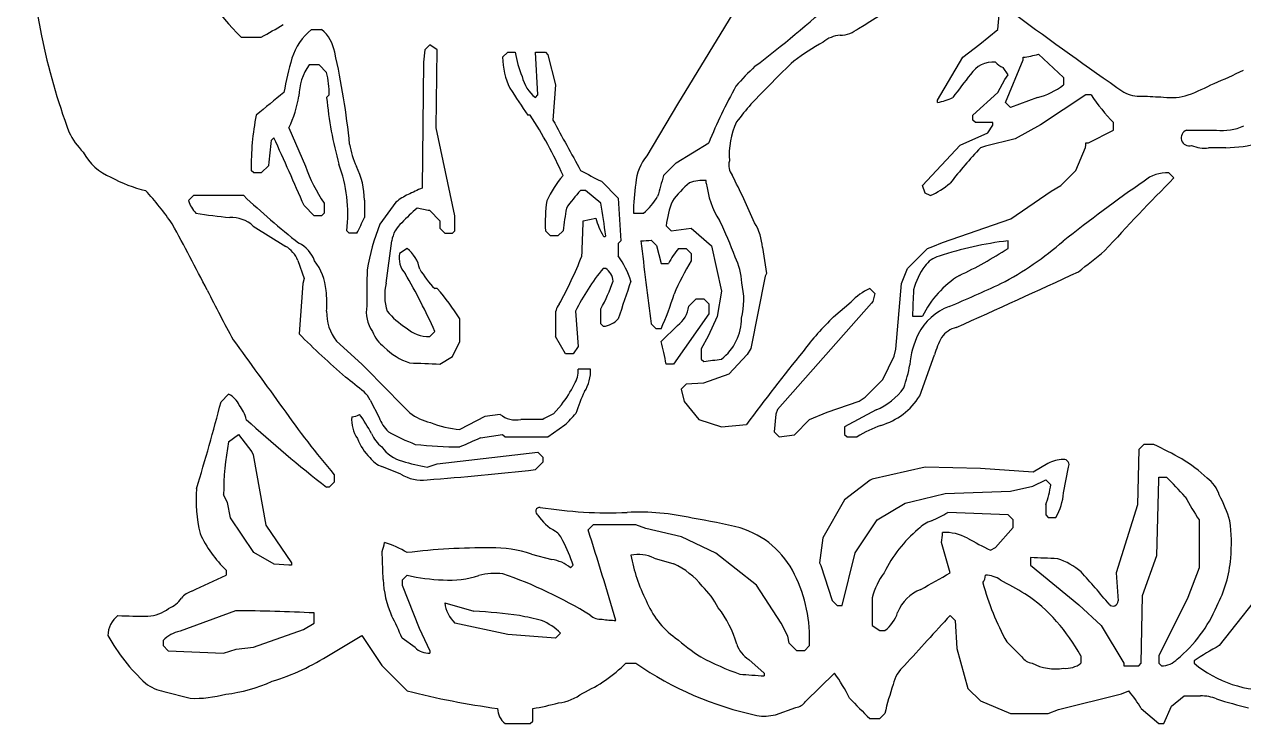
# Model space of a CAD drawing. Extents: x 0 to 12.5, y 0 to 9.1.
# Drawn here: x 0 to 7.27, y 0.06 to 4.23 of the extents above; entities that cross this region are included whole.
import ezdxf

# ---------------------------------------------------------------- set-up
doc = ezdxf.new("R2010")
doc.units = 0
doc.layers.add('WHITE', color=7, linetype='CONTINUOUS')

msp = doc.modelspace()

# ---------------------------------------------------------------- linework, layer by layer
at = {"layer": 'WHITE', "linetype": 'CONTINUOUS'}
for p, q in [((4.269527, 4.368932), (3.89645, 3.75718)), ((5.808331, 4.202036), (5.823331, 4.382036)), ((1.293331, 4.157036), (1.413331, 4.157036)), ((1.713331, 4.202036), (1.773331, 4.202036)), ((5.700631, 4.115636), (5.808331, 4.202036)), ((2.388331, 4.082036), (2.380681, 4.006892)), ((2.418331, 4.112036), (2.388331, 4.082036)), ((2.463331, 4.082036), (2.418331, 4.112036)), ((2.456869, 3.616228), (2.463331, 4.082036)), ((5.598331, 4.037036), (5.700631, 4.115636)), ((2.380681, 4.006892), (2.373331, 3.257036)), ((2.853331, 4.037036), (2.883331, 4.067036)), ((2.883331, 4.067036), (2.928331, 4.067036)), ((3.063331, 3.812036), (3.048331, 4.067036)), ((3.048331, 4.067036), (3.108331, 4.067036)), ((3.108331, 4.067036), (3.123331, 4.052036)), ((3.123331, 4.052036), (3.168331, 3.872036)), ((5.448331, 3.782036), (5.598331, 4.037036)), ((5.853331, 3.767036), (5.958331, 4.022036)), ((5.958331, 4.022036), (5.958331, 4.037036)), ((6.049831, 4.055036), (6.198331, 3.917036)), ((1.758331, 3.992036), (1.698331, 3.992036)), ((1.803331, 3.947036), (1.758331, 3.992036)), ((5.868331, 3.932036), (5.838331, 3.977036)), ((5.849869, 3.904344), (5.868331, 3.932036)), ((3.168331, 3.872036), (3.153331, 3.662036)), ((5.808331, 3.827036), (5.849869, 3.904344)), ((6.198331, 3.917036), (6.198331, 3.872036)), ((1.803331, 3.797036), (1.818331, 3.812036)), ((3.048331, 3.797036), (3.063331, 3.812036)), ((5.658331, 3.692036), (5.808331, 3.827036)), ((6.044818, 3.796531), (5.883331, 3.737036)), ((6.333331, 3.812036), (6.061831, 3.635036)), ((6.363331, 3.812036), (6.333331, 3.812036)), ((3.89645, 3.75718), (3.712746, 3.449589)), ((5.448331, 3.767036), (5.448331, 3.782036)), ((5.883331, 3.737036), (5.853331, 3.767036)), ((3.018331, 3.692036), (3.003331, 3.692036)), ((5.658331, 3.662036), (5.658331, 3.692036)), ((5.673331, 3.647036), (5.658331, 3.662036)), ((5.778331, 3.647036), (5.673331, 3.647036)), ((5.778331, 3.632036), (5.778331, 3.647036)), ((6.498331, 3.602036), (6.498331, 3.647036)), ((1.578331, 3.617036), (1.676404, 3.388443)), ((2.568331, 3.092036), (2.456869, 3.616228)), ((5.583331, 3.512036), (5.748331, 3.587036)), ((5.748331, 3.587036), (5.778331, 3.632036)), ((6.061831, 3.635036), (5.910227, 3.549794)), ((6.348331, 3.527036), (6.498331, 3.602036)), ((6.933331, 3.602036), (7.111457, 3.602036)), ((1.488331, 3.557036), (1.473331, 3.542036)), ((3.888331, 3.407036), (4.083331, 3.527036)), ((5.358331, 3.272036), (5.583331, 3.512036)), ((5.734344, 3.505955), (5.703331, 3.497036)), ((5.910227, 3.549794), (5.734344, 3.505955)), ((6.273331, 3.362036), (6.330331, 3.498536)), ((6.330331, 3.498536), (6.333331, 3.512036)), ((6.333331, 3.512036), (6.333331, 3.527036)), ((6.333331, 3.527036), (6.348331, 3.527036)), ((7.167743, 3.497036), (7.064435, 3.497036)), ((1.368331, 3.347036), (1.353331, 3.362036)), ((1.413331, 3.347036), (1.368331, 3.347036)), ((1.458331, 3.392036), (1.413331, 3.347036)), ((3.813331, 3.332036), (3.888331, 3.407036)), ((6.183331, 3.272036), (6.273331, 3.362036)), ((6.858331, 3.317036), (6.828331, 3.347036)), ((3.443316, 3.297051), (3.543331, 3.197036)), ((4.068331, 3.287036), (4.068331, 3.302036)), ((1.008331, 3.212036), (0.978331, 3.182036)), ((1.308331, 3.212036), (1.008331, 3.212036)), ((3.348331, 3.242036), (3.318331, 3.242036)), ((3.438331, 3.167036), (3.348331, 3.242036)), ((5.373331, 3.227036), (5.358331, 3.272036)), ((5.403331, 3.212036), (5.373331, 3.227036)), ((5.884831, 3.074036), (6.124831, 3.239036)), ((6.124831, 3.239036), (6.183331, 3.272036)), ((1.728331, 3.092036), (1.668331, 3.152036)), ((1.788331, 3.167036), (1.788331, 3.107036)), ((2.028331, 3.185253), (2.028331, 3.080833)), ((2.216649, 3.172849), (2.121024, 3.041365)), ((3.543331, 3.197036), (3.558331, 2.942036)), ((1.773331, 3.092036), (1.728331, 3.092036)), ((1.788331, 3.107036), (1.773331, 3.092036)), ((2.418331, 3.122036), (2.478331, 3.062036)), ((2.478331, 3.062036), (2.478331, 3.017036)), ((2.568331, 3.002036), (2.568331, 3.092036)), ((3.333331, 3.062036), (3.408331, 3.077036)), ((3.633331, 3.107036), (3.693331, 3.107036)), ((5.476831, 2.931536), (5.884831, 3.074036)), ((1.365048, 3.030486), (1.558981, 2.909143)), ((1.938331, 2.987036), (1.923331, 3.002036)), ((1.983331, 2.987036), (1.938331, 2.987036)), ((2.478331, 3.017036), (2.508331, 2.987036)), ((2.508331, 2.987036), (2.553331, 2.987036)), ((2.553331, 2.987036), (2.568331, 3.002036)), ((3.138331, 2.972036), (3.108331, 3.002036)), ((3.213331, 3.002036), (3.183331, 2.972036)), ((3.828331, 3.032036), (3.858331, 3.002036)), ((3.858331, 3.002036), (3.978331, 3.017036)), ((3.978331, 3.017036), (4.098331, 2.912036)), ((2.158704, 2.689509), (2.192426, 2.941369)), ((3.183331, 2.972036), (3.138331, 2.972036)), ((3.558331, 2.942036), (3.543331, 2.927036)), ((3.543331, 2.927036), (3.543331, 2.852036)), ((3.739831, 2.945036), (3.771331, 2.913536)), ((3.771331, 2.913536), (3.798331, 2.807036)), ((4.098331, 2.912036), (4.158331, 2.642036)), ((5.419831, 2.909036), (5.476831, 2.931536)), ((5.868331, 2.897036), (5.868331, 2.942036)), ((2.283331, 2.897036), (2.238331, 2.867036)), ((3.903331, 2.897036), (3.948331, 2.897036)), ((3.948331, 2.897036), (3.978331, 2.867036)), ((3.978331, 2.867036), (3.978331, 2.822036)), ((4.4034, 2.901804), (4.428331, 2.747036)), ((5.268331, 2.777036), (5.388331, 2.897036)), ((5.388331, 2.897036), (5.419831, 2.909036)), ((1.63216, 2.82555), (1.668331, 2.717036)), ((3.468331, 2.777036), (3.453331, 2.777036)), ((3.798331, 2.807036), (3.843331, 2.807036)), ((5.233037, 2.688359), (5.268331, 2.777036)), ((1.668331, 2.717036), (1.66026, 2.686541)), ((4.419412, 2.731022), (4.334869, 2.299344)), ((4.428331, 2.747036), (4.419412, 2.731022)), ((1.66026, 2.686541), (1.638331, 2.387036)), ((2.463331, 2.657036), (2.448331, 2.657036)), ((4.158331, 2.642036), (4.132831, 2.490536)), ((5.043331, 2.657036), (5.073331, 2.627036)), ((5.073331, 2.627036), (5.061331, 2.580536)), ((5.198625, 2.295712), (5.233037, 2.688359)), ((3.963331, 2.552036), (4.008331, 2.597036)), ((4.008331, 2.597036), (4.053331, 2.597036)), ((4.053331, 2.597036), (4.083331, 2.567036)), ((4.083331, 2.567036), (4.083331, 2.507036)), ((5.054731, 2.569736), (4.492831, 1.935536)), ((4.828032, 2.487904), (4.932094, 2.578094)), ((5.061331, 2.580536), (5.054731, 2.569736)), ((2.598331, 2.342036), (2.598331, 2.477036)), ((3.288331, 2.522036), (3.303331, 2.312036)), ((3.438331, 2.447036), (3.438331, 2.537036)), ((4.083331, 2.507036), (3.873331, 2.207036)), ((4.132831, 2.490536), (4.080331, 2.373536)), ((5.298331, 2.492036), (5.358331, 2.492036)), ((2.448331, 2.402036), (2.418331, 2.372036)), ((3.453331, 2.432036), (3.438331, 2.447036)), ((3.768331, 2.417036), (3.738331, 2.447036)), ((3.798331, 2.417036), (3.768331, 2.417036)), ((3.798331, 2.342036), (3.896642, 2.437141)), ((2.013331, 2.207036), (1.862837, 2.342935)), ((2.553331, 2.252036), (2.598331, 2.342036)), ((3.228331, 2.267036), (3.169225, 2.370471)), ((4.080331, 2.373536), (4.038331, 2.297036)), ((3.273331, 2.267036), (3.228331, 2.267036)), ((3.303331, 2.312036), (3.273331, 2.267036)), ((4.038331, 2.297036), (4.038331, 2.237036)), ((4.311792, 2.264728), (4.203331, 2.147036)), ((4.334869, 2.299344), (4.311792, 2.264728)), ((5.188037, 2.253359), (5.198625, 2.295712)), ((5.341476, 2.016733), (5.429242, 2.261836)), ((2.478331, 2.207036), (2.553331, 2.252036)), ((3.873331, 2.207036), (3.828331, 2.207036)), ((4.038331, 2.237036), (4.053331, 2.222036)), ((5.121792, 2.114728), (5.188037, 2.253359)), ((3.378331, 2.177036), (3.303331, 2.177036)), ((4.203331, 2.147036), (4.052523, 2.093497)), ((5.015638, 2.008574), (5.121792, 2.114728)), ((3.948331, 2.087036), (3.918331, 2.057036)), ((3.918331, 2.057036), (3.936792, 1.984344)), ((4.052523, 2.093497), (3.948331, 2.087036)), ((1.218331, 2.027036), (1.173331, 1.982036)), ((2.061972, 1.991124), (2.11566, 1.887697)), ((3.203982, 1.964506), (3.156348, 1.910459)), ((3.936792, 1.984344), (4.023331, 1.877036)), ((4.789831, 1.919036), (4.981023, 1.985497)), ((4.981023, 1.985497), (5.015638, 2.008574)), ((2.746831, 1.895036), (2.598331, 1.817036)), ((2.838331, 1.907036), (2.746831, 1.895036)), ((4.483831, 1.908536), (4.473331, 1.802036)), ((4.492831, 1.935536), (4.483831, 1.908536)), ((4.683331, 1.877036), (4.789831, 1.919036)), ((5.08189, 1.932955), (4.893331, 1.832036)), ((3.093331, 1.877036), (2.962217, 1.877036)), ((3.123331, 1.772036), (3.225189, 1.844791)), ((4.023331, 1.877036), (4.158331, 1.832036)), ((4.158331, 1.832036), (4.308331, 1.847036)), ((4.594831, 1.784036), (4.683331, 1.877036)), ((4.893331, 1.832036), (4.893331, 1.787036)), ((1.218331, 1.742036), (1.278331, 1.787036)), ((1.278331, 1.787036), (1.356331, 1.683536)), ((2.721084, 1.766515), (2.853331, 1.787036)), ((2.853331, 1.787036), (2.868331, 1.772036)), ((2.868331, 1.772036), (3.123331, 1.772036)), ((4.473331, 1.802036), (4.503331, 1.772036)), ((4.503331, 1.772036), (4.594831, 1.784036)), ((4.893331, 1.787036), (4.908331, 1.772036)), ((4.908331, 1.772036), (4.968331, 1.772036)), ((1.356331, 1.683536), (1.365331, 1.665536)), ((2.462007, 1.61233), (3.063331, 1.682036)), ((3.063331, 1.682036), (3.093331, 1.652036)), ((6.648331, 1.697036), (6.64117, 1.367347)), ((6.678331, 1.727036), (6.648331, 1.697036)), ((6.738331, 1.727036), (6.678331, 1.727036)), ((1.365331, 1.665536), (1.440331, 1.245536)), ((2.403331, 1.592036), (2.462007, 1.61233)), ((3.093331, 1.622036), (3.048331, 1.577036)), ((3.093331, 1.652036), (3.093331, 1.622036)), ((6.106124, 1.613012), (6.018331, 1.562036)), ((1.848331, 1.547036), (1.848331, 1.502036)), ((2.24626, 1.549864), (2.133246, 1.59507)), ((5.373331, 1.592036), (5.056831, 1.520036)), ((5.7039, 1.583863), (5.373331, 1.592036)), ((6.018331, 1.562036), (5.7039, 1.583863)), ((6.199323, 1.438839), (6.228331, 1.592036)), ((6.768331, 1.517036), (6.768331, 1.532036)), ((6.768331, 1.532036), (6.813331, 1.532036)), ((1.818331, 1.472036), (1.803331, 1.472036)), ((1.848331, 1.502036), (1.818331, 1.472036)), ((5.045638, 1.513574), (4.893331, 1.397036)), ((5.056831, 1.520036), (5.045638, 1.513574)), ((5.883064, 1.449248), (6.017177, 1.477805)), ((6.017177, 1.477805), (6.093331, 1.517036)), ((6.093331, 1.517036), (6.123331, 1.487036)), ((6.756331, 1.065536), (6.768331, 1.517036)), ((1.21225, 1.381022), (1.188331, 1.427036)), ((4.893331, 1.397036), (4.7641, 1.170882)), ((5.254654, 1.376742), (5.297007, 1.38733)), ((5.297007, 1.38733), (5.493598, 1.434824)), ((5.493598, 1.434824), (5.883064, 1.449248)), ((1.230331, 1.290536), (1.21225, 1.381022)), ((5.088331, 1.277036), (5.254654, 1.376742)), ((5.868331, 1.307036), (5.508331, 1.322036)), ((6.093331, 1.367036), (6.093331, 1.307036)), ((6.64117, 1.367347), (6.513331, 0.962036)), ((1.368331, 1.082036), (1.230331, 1.290536)), ((1.440331, 1.245536), (1.593331, 1.022036)), ((3.393331, 1.247036), (3.363331, 1.217036)), ((3.648331, 1.247036), (3.393331, 1.247036)), ((3.707007, 1.226742), (3.648331, 1.247036)), ((4.956331, 1.080536), (5.088331, 1.277036)), ((5.898331, 1.277036), (5.868331, 1.307036)), ((5.898331, 1.232036), (5.898331, 1.277036)), ((6.093331, 1.307036), (6.108331, 1.292036)), ((6.108331, 1.292036), (6.153331, 1.292036)), ((7.008331, 1.277036), (7.008331, 0.992036)), ((3.919831, 1.176536), (3.707007, 1.226742)), ((4.125631, 1.078436), (3.919831, 1.176536)), ((4.7641, 1.170882), (4.743331, 1.022036)), ((5.470831, 1.142036), (5.478331, 1.187036)), ((5.478331, 1.187036), (5.478331, 1.202036)), ((5.793331, 1.112036), (5.898331, 1.232036)), ((5.523331, 0.962036), (5.470831, 1.142036)), ((5.763331, 1.097036), (5.793331, 1.112036)), ((1.489231, 1.013336), (1.368331, 1.082036)), ((1.593331, 1.022036), (1.593331, 1.007036)), ((2.140061, 0.922292), (2.133612, 1.089729)), ((3.025945, 1.073859), (3.146134, 1.040649)), ((3.756226, 1.049635), (3.874925, 1.014454)), ((4.368331, 0.887036), (4.125631, 1.078436)), ((4.743331, 1.022036), (4.75225, 1.006022)), ((4.878331, 0.767036), (4.956331, 1.080536)), ((6.003331, 1.052036), (6.003331, 1.007036)), ((6.670554, 0.826778), (6.756331, 1.065536)), ((1.203331, 0.977036), (1.203331, 0.947036)), ((1.578331, 1.007036), (1.489231, 1.013336)), ((1.593331, 1.007036), (1.578331, 1.007036)), ((2.283331, 0.947036), (2.253331, 0.917036)), ((3.258331, 0.992036), (3.273331, 1.007036)), ((4.75225, 1.006022), (4.818331, 0.797036)), ((6.003331, 1.007036), (6.291258, 0.770694)), ((6.513331, 0.962036), (6.524485, 0.794727)), ((7.008331, 0.992036), (6.940572, 0.815139)), ((7.458331, 0.947036), (7.128331, 0.527036)), ((2.253331, 0.917036), (2.253331, 0.887036)), ((2.253331, 0.887036), (2.355331, 0.630536)), ((4.515331, 0.660536), (4.368331, 0.887036)), ((5.058331, 0.813335), (5.058331, 0.647036)), ((6.663331, 0.422036), (6.670554, 0.826778)), ((6.940572, 0.815139), (6.768331, 0.467036)), ((1.259169, 0.735494), (0.928701, 0.613099)), ((2.508331, 0.782036), (2.682094, 0.733514)), ((4.818331, 0.797036), (4.848331, 0.767036)), ((4.848331, 0.767036), (4.878331, 0.767036)), ((6.291258, 0.770694), (6.423331, 0.647036)), ((1.665331, 0.623036), (1.728331, 0.662036)), ((1.728331, 0.662036), (1.728331, 0.722036)), ((2.883769, 0.59404), (2.568331, 0.662036)), ((4.555572, 0.583932), (4.515331, 0.660536)), ((5.523331, 0.707036), (5.553331, 0.677036)), ((5.553331, 0.677036), (5.56225, 0.511022)), ((1.367523, 0.518497), (1.665331, 0.623036)), ((1.824897, 0.475042), (2.013331, 0.587036)), ((2.013331, 0.587036), (2.131643, 0.408723)), ((2.355331, 0.630536), (2.418331, 0.497036)), ((3.168331, 0.572036), (2.883769, 0.59404)), ((3.198331, 0.602036), (3.168331, 0.572036)), ((4.563331, 0.542036), (4.555572, 0.583932)), ((5.058331, 0.647036), (5.103331, 0.617036)), ((5.103331, 0.617036), (5.133331, 0.617036)), ((6.423331, 0.647036), (6.558331, 0.422036)), ((0.828331, 0.557036), (0.828331, 0.527036)), ((0.828331, 0.527036), (0.858331, 0.497036)), ((1.264138, 0.505574), (1.367523, 0.518497)), ((2.331105, 0.515532), (2.253331, 0.572036)), ((4.608331, 0.497036), (4.563331, 0.542036)), ((4.683331, 0.527036), (4.653331, 0.497036)), ((5.56225, 0.511022), (5.628331, 0.272036)), ((5.950618, 0.459749), (5.860652, 0.549714)), ((0.858331, 0.497036), (1.188331, 0.482036)), ((1.188331, 0.482036), (1.264138, 0.505574)), ((2.418331, 0.497036), (2.418331, 0.482036)), ((4.322747, 0.443562), (4.413331, 0.362036)), ((4.653331, 0.497036), (4.608331, 0.497036)), ((6.303331, 0.467036), (6.303331, 0.422036)), ((6.768331, 0.467036), (6.768331, 0.422036)), ((6.978331, 0.437036), (6.978331, 0.422036)), ((2.131643, 0.408723), (2.283331, 0.257036)), ((3.588331, 0.422036), (3.648331, 0.422036)), ((6.558331, 0.422036), (6.558331, 0.407036)), ((6.558331, 0.407036), (6.648331, 0.407036)), ((6.648331, 0.407036), (6.663331, 0.422036)), ((6.768331, 0.422036), (6.783331, 0.407036)), ((4.413331, 0.362036), (4.413331, 0.347036)), ((4.660059, 0.19383), (4.833331, 0.362036)), ((0.83205, 0.254276), (0.988603, 0.213274)), ((5.628331, 0.272036), (5.703331, 0.197036)), ((6.169344, 0.145955), (6.544831, 0.239036)), ((6.544831, 0.239036), (6.588331, 0.257036)), ((6.843331, 0.167036), (6.918331, 0.227036)), ((6.918331, 0.227036), (7.016828, 0.227036)), ((3.033331, 0.077036), (3.033331, 0.152036)), ((4.481015, 0.115138), (4.602681, 0.15859)), ((5.703331, 0.197036), (5.883331, 0.122036)), ((6.108331, 0.122036), (6.169344, 0.145955)), ((6.663331, 0.152036), (6.768331, 0.062036)), ((6.798331, 0.062036), (6.843331, 0.167036)), ((3.018331, 0.062036), (3.033331, 0.077036)), ((5.043331, 0.092036), (5.103331, 0.092036)), ((5.103331, 0.092036), (5.133331, 0.122036)), ((5.883331, 0.122036), (6.108331, 0.122036)), ((2.868331, 0.062036), (3.018331, 0.062036)), ((6.768331, 0.062036), (6.798331, 0.062036))]:
    msp.add_line(p, q, dxfattribs=at)
for centre, radius, start, end in [((4.983823, 5.170558), 4.983823, 177.905152, 191.636439), ((2.455582, 5.330718), 1.651775, -155.111138, -134.719625), ((-1.785391, 15.454825), 13.12167, -58.985922, -56.230504), ((-0.320814, 10.111844), 7.710927, -52.638251, -48.067808), ((20.380195, 23.770164), 24.262886, -126.602142, -124.72657), ((0.369249, 6.085859), 2.193277, -61.573103, -57.636839), ((3.842219, 4.920271), 3.815228, -168.587028, -159.619341), ((1.923895, 3.932639), 0.341924, 128.011641, 163.243342), ((1.625938, 4.026361), 0.229317, 10.342371, 50.00293), ((4.880223, 3.991195), 0.178122, 94.516826, 130.170348), ((4.863894, 4.343625), 0.174877, -89.245748, -50.328598), ((5.62475, 2.608598), 1.745015, 119.505268, 126.318648), ((3.126043, 3.562683), 1.599706, 162.969035, 170.488179), ((-2.661526, 3.0553), 4.625179, 5.742126, 12.641623), ((3.269673, 4.037578), 0.416342, -179.925417, -153.561096), ((3.493548, 4.15077), 0.571386, -171.573157, -156.459317), ((9.029232, -0.661911), 6.447161, 133.500972, 136.73439), ((5.77779, 3.849987), 0.157816, 84.348846, 147.347155), ((5.889227, 4.10213), 0.135051, -135.240626, -112.13951), ((5.882541, 4.663865), 0.631395, -83.105809, -74.635813), ((1.967194, 3.802156), 0.329153, 144.768992, 179.4203), ((1.194874, 3.811096), 0.623457, 0.086353, 12.59403), ((5.414542, 2.857922), 1.543072, 133.185214, 139.269668), ((12.343792, -1.345223), 8.529779, 141.753216, 142.925028), ((6.209817, 6.090787), 2.381211, -68.114389, -63.459912), ((3.183295, 3.968946), 0.21856, -167.746389, -128.135053), ((6.967242, 2.352372), 3.113965, 150.942665, 157.838123), ((5.930613, 4.222537), 0.441048, -74.992901, -52.626908), ((6.331502, 5.382225), 1.685154, -68.715564, -62.966455), ((8.344119, -4.647261), 10.862617, 128.727153, 129.85166), ((0.971843, 3.912944), 0.674826, -26.007964, -9.162686), ((4.066359, 4.006729), 2.272723, -174.706079, -164.509843), ((9.66966, 8.238235), 8.068945, -147.07305, -145.707404), ((5.367275, 4.160203), 0.401435, -78.351058, -64.779045), ((7.521007, 4.621498), 1.412602, -145.038249, -136.382937), ((6.648683, 3.984409), 0.179653, -120.101084, -84.090423), ((7.183939, 13.631753), 9.839621, -93.010457, -92.255325), ((6.844747, 4.107171), 0.311145, -98.878702, -71.551509), ((5.644131, 2.610029), 1.740778, 138.791599, 143.272273), ((2.886471, 3.389023), 1.533378, 168.602693, 181.008449), ((0.744621, 2.227631), 2.704485, 24.101895, 32.783962), ((294.385793, 163.644515), 332.281117, -151.218725, -151.159688), ((4.676403, 3.451449), 0.47178, 154.972555, 183.96126), ((0.705256, 3.80962), 0.490544, -153.611684, -136.190779), ((6.949335, 3.556926), 0.047865, 109.534174, 287.402311), ((7.146012, 3.916362), 0.31622, -96.273527, -65.973106), ((-0.722354, 3.685854), 2.20039, -7.673637, -3.74755), ((-16.654015, -4.748729), 19.953206, 23.326152, 24.598826), ((2.473417, 3.606464), 0.540256, -170.581637, -155.852557), ((8.407726, 0.99684), 3.683034, 137.246817, 141.550594), ((7.037011, 3.666975), 0.172137, -115.225148, -80.83287), ((7.14414, 4.395307), 0.898581, -88.494835, -75.369967), ((0.64972, 3.635629), 0.341324, -150.977804, -113.261249), ((3.953948, 3.257639), 0.308258, 141.486978, 174.872275), ((4.30281, 3.393914), 0.100214, 165.587188, 217.059183), ((2.608901, 3.720847), 0.989971, -160.380554, -145.9842), ((1.082991, 3.104079), 0.846512, -6.923578, 20.443079), ((1.605748, 3.189986), 0.422609, -0.641686, 27.55011), ((4.572398, 5.621286), 2.583969, -119.033833, -115.90986), ((6.815343, 3.136157), 0.211278, 86.475566, 129.926453), ((0.911421, 4.043365), 0.823107, -118.797074, -103.209517), ((3.733605, 2.889773), 0.682848, 139.633574, 154.735483), ((4.916915, 3.098696), 1.283611, 171.646044, 179.627751), ((28.603418, -3.729696), 25.776278, 164.099807, 164.391047), ((4.330706, 2.847637), 0.570825, 129.415762, 144.536236), ((4.057058, 3.005942), 0.296308, 87.819795, 107.437584), ((4.601109, 3.349325), 0.536408, -173.331617, -147.831986), ((-0.503572, 0.930294), 5.302306, 23.563873, 26.951865), ((5.236919, 3.611795), 0.433013, -67.398982, -48.590251), ((11.733486, -4.004876), 8.881157, 124.68338, 128.558202), ((15.274309, -5.093528), 11.898163, 135.018436, 137.910546), ((-0.722373, 1.921357), 1.958124, 34.950187, 42.412323), ((4.395602, 6.463237), 4.483475, -133.518511, -127.974521), ((2.451592, 2.877799), 0.377164, 115.472787, 128.529647), ((3.269744, 1.204027), 2.240179, 113.587706, 115.952584), ((3.878584, 2.702869), 0.77755, 136.098754, 146.084972), ((3.426291, 3.420479), 0.411773, -49.57038, -31.401015), ((1.170151, 3.246128), 0.202245, -161.524156, -136.548331), ((3.166542, 2.179417), 1.262818, 130.683783, 136.441307), ((1.582129, -0.863971), 4.072773, 78.152062, 79.228073), ((4.144128, 3.047032), 1.036774, 172.563908, 182.487416), ((17.762998, 0.911213), 14.699128, 171.291727, 171.822439), ((-0.442635, 2.470157), 3.943036, 7.312584, 10.179741), ((4.419745, 2.959325), 0.595867, 158.385005, 172.990975), ((1.561187, 6.546549), 3.481313, -98.887687, -95.541697), ((1.23346, 2.887009), 0.194682, 47.474945, 92.491904), ((0.574995, 3.72039), 1.587835, -27.507074, -23.752445), ((-5.133697, 3.267944), 8.469531, -2.824794, -1.393091), ((3.870884, 3.21313), 0.482159, -163.604854, -149.997965), ((2.475163, 2.228005), 1.869129, 19.246889, 26.559382), ((-14.071888, -5.083462), 17.019924, 27.016941, 28.520503), ((3.364621, 2.546722), 1.338359, 158.309742, 170.467554), ((2.358977, 2.920808), 0.167816, 129.862309, 172.962307), ((4.072692, 2.878862), 0.331503, 3.968525, 31.081749), ((1.551938, 2.758218), 0.19072, 19.951601, 63.555766), ((3.460831, 2.975142), 0.008118, -157.500878, -22.499122), ((3.661292, 3.923197), 0.981309, -89.005131, -85.409464), ((36.865626, 6.713602), 33.400918, -173.516445, -172.661101), ((6.113293, 0.88364), 2.072921, 96.78664, 108.466179), ((4.906713, 4.434673), 1.975092, -62.255071, -49.18084), ((1.467932, 2.75561), 0.1785, 23.067567, 59.330746), ((2.373978, 2.839655), 0.138383, 168.588207, 222.312654), ((2.158343, 2.736642), 0.203342, 10.416281, 52.072292), ((1.034263, 3.75697), 2.464054, -28.970858, -21.58357), ((3.073942, 2.523592), 0.572888, 18.148545, 34.981557), ((4.240384, 2.607334), 0.444445, 139.320454, 153.299411), ((3.929894, 2.682086), 0.349739, 1.533268, 27.604658), ((5.493673, 2.706714), 0.147811, 104.48329, 145.305332), ((4.570086, 4.888807), 2.377518, -64.910369, -56.903531), ((1.852226, 8.508752), 7.263232, -52.359073, -50.780758), ((1.452835, 2.612213), 0.349356, 5.51842, 37.171974), ((10.089866, 2.608478), 8.046712, 178.861487, 180.379851), ((2.889221, 3.090989), 0.618627, -149.111626, -135.454289), ((4.385944, 1.992698), 1.218587, 139.935799, 154.253715), ((3.410882, 2.691567), 0.102982, 5.834801, 56.092712), ((5.373861, 1.971949), 1.634061, 148.65232, 156.449786), ((5.705112, 2.543244), 0.414941, 143.364551, 165.010193), ((-0.755845, 0.976072), 3.507152, 23.990632, 30.318385), ((2.586451, 3.023799), 0.981141, -29.74362, -19.14429), ((17.699232, -2.116598), 14.882574, 161.108509, 162.021593), ((3.86831, 2.589549), 0.423635, -14.784737, 13.91751), ((5.88505, 2.23757), 0.584967, 121.63418, 154.214088), ((-26.402013, 73.491638), 77.922885, -65.784763, -65.195903), ((8.494713, 6.353275), 8.279452, -153.414171, -151.096947), ((1.030654, 2.56673), 0.773969, -3.310511, 5.864303), ((2.457242, 2.613957), 0.30795, 165.798139, 197.367088), ((1.253587, 1.609103), 1.600513, 32.839256, 40.90054), ((2.457969, 3.035751), 1.476272, -24.778202, -16.161321), ((5.187808, 2.335613), 0.3524, 114.20352, 136.521542), ((15.404031, 2.191503), 10.110168, 177.397524, 178.296588), ((1.194404, 12.73799), 11.067189, -67.007965, -65.259128), ((2.240739, 2.517093), 0.20104, 169.093312, 214.965444), ((3.267304, 2.500664), 0.099616, 140.914911, 186.513343), ((3.802083, 2.568828), 0.16212, -54.319315, -5.945366), ((5.633126, 2.235263), 0.335366, 110.207405, 153.513315), ((2.074509, 2.512699), 0.271339, 178.028079, 218.730068), ((2.559626, 2.864473), 0.523749, -139.169838, -122.547119), ((7.112055, 2.459582), 3.943837, 179.567314, 181.294706), ((3.44059, 2.570017), 0.138568, -84.724595, -42.145303), ((3.975963, 2.477728), 0.301978, -52.849548, 0.7048), ((5.964474, 1.292542), 1.649361, 133.552574, 143.108995), ((2.276601, 2.47894), 0.214905, -158.987389, -126.973483), ((2.41098, 2.570924), 0.199024, -131.982213, -87.88328), ((5.598357, 2.274078), 0.156001, 104.509376, 143.863921), ((74.6253, 55.21507), 90.437761, -144.230276, -143.911937), ((5.885067, 6.658888), 6.023577, -134.831073, -131.230149), ((2.534986, 1.990459), 1.311353, 9.506246, 15.551369), ((5.771534, 2.163436), 0.491288, 153.21484, 175.387586), ((5.982573, 2.093945), 0.578241, 151.925887, 163.121262), ((2.410458, 2.564946), 0.368286, -135.595639, -107.704682), ((14.353887, -5.57679), 12.491053, 141.008499, 143.535011), ((31.285379, 30.697141), 40.847753, -135.775583, -135.202376), ((4.265762, 49.99231), 47.818692, -92.357865, -92.142178), ((3.423369, 7.006771), 4.826027, -82.499531, -81.240264), ((4.602481, 2.30715), 0.687301, -20.576954, -8.720666), ((-2.287796, -3.295302), 6.861773, 51.043644, 52.229772), ((3.160327, 2.16487), 0.143521, -33.385823, 4.862822), ((3.127843, 2.172677), 0.250525, -31.265792, 0.996861), ((1.961985, 1.956729), 0.105738, 18.983233, 52.472026), ((2.716103, 2.355294), 0.625093, -38.694509, -25.529499), ((4.156253, 1.643522), 0.906829, 153.887262, 162.784868), ((4.939583, 2.276727), 0.372062, -67.512585, -34.574953), ((-9.941019, 4.849082), 11.478185, -17.154753, -14.464621), ((1.165294, 1.911623), 0.127016, 22.946993, 65.319458), ((4.993413, 2.235028), 0.410853, -73.479498, -32.094809), ((1.109333, 1.824617), 0.220325, 13.763483, 38.291259), ((5.803668, 4.917171), 5.196393, -145.108345, -139.56743), ((2.140941, 1.872079), 0.188669, 173.927979, 215.616852), ((1.950466, 1.97563), 0.083643, -88.037262, -55.09284), ((1.366034, 1.428016), 0.793258, 27.351076, 37.147122), ((2.479744, 2.145107), 0.291615, -128.097826, -101.335462), ((2.93099, 2.01888), 0.145241, -129.640657, -77.584564), ((3.339921, 1.488225), 0.460414, 113.49783, 122.383575), ((2.712657, 2.405007), 0.759296, -47.545179, -40.497715), ((6.349195, 7.346671), 7.42807, -132.57886, -127.73314), ((2.339869, 1.975359), 0.240737, -158.645254, -134.428569), ((2.641205, 2.384149), 0.568731, -112.623782, -94.32337), ((5.322278, 1.225403), 0.651219, 109.001765, 122.923211), ((2.28219, 1.873609), 0.314982, -159.287285, -134.462812), ((2.256352, 1.873099), 0.202483, -156.534944, -127.778638), ((2.812215, 2.959627), 1.32192, -118.999412, -111.293824), ((6.908318, -7.833476), 10.473431, 113.565413, 114.297232), ((2.93336, 1.419771), 1.745044, 169.35786, 179.761476), ((2.306584, 1.833342), 0.211755, -145.387164, -104.040095), ((2.657777, 4.985487), 3.273766, -95.708232, -91.032033), ((5.085716, -1.706495), 3.810547, 61.467849, 64.297727), ((2.188514, 1.743481), 0.158368, -143.28573, -110.425285), ((2.619971, 2.81014), 1.237219, -107.14685, -100.08464), ((6.195462, 1.45908), 0.177979, 89.076459, 120.129703), ((6.202723, 1.607464), 0.029896, -31.068404, 98.448538), ((6.346985, 0.751274), 1.050895, 47.572526, 57.874171), ((2.369615, 1.749006), 0.234251, -121.775526, -81.996625), ((1.164824, 18.35057), 16.878953, -85.795843, -83.593074), ((5.489304, 0.150831), 1.913315, 41.378602, 46.210836), ((1.978627, 1.405205), 0.953894, 176.493343, 192.684452), ((5.533529, 1.570736), 0.595711, -19.995417, -8.07707), ((6.93998, 1.366206), 0.198247, 17.635326, 54.188327), ((5.869059, 1.461702), 0.331055, -30.830668, -3.96006), ((9.19664, 2.687871), 2.60368, -150.748367, -147.189528), ((6.204195, 0.957181), 1.036889, 17.625394, 26.897543), ((3.075202, 1.327811), 0.024435, 84.611169, 242.42467), ((3.485067, 3.893807), 2.574139, -99.110128, -87.518377), ((3.667299, -0.093751), 1.417601, 77.076757, 92.861708), ((5.108824, 1.978596), 0.768555, -66.761416, -58.680112), ((3.280931, 1.438451), 0.254184, -148.635086, -116.346173), ((3.376219, -2.436067), 3.773335, 76.281319, 80.725617), ((5.468052, 1.09809), 0.183075, 107.806999, 137.465065), ((6.080985, 1.133542), 1.119909, -4.37572, 7.057669), ((1.725824, 1.512585), 0.748206, -154.94661, -134.293007), ((3.082736, 1.099301), 0.140337, 22.287648, 52.52162), ((-16.214303, -5.060227), 20.559372, 16.204008, 17.777638), ((4.110193, 0.713024), 0.541072, 26.275914, 72.701167), ((5.827507, 0.624527), 0.775365, 129.611565, 154.218127), ((5.491889, 0.919458), 0.282903, 61.509002, 92.747019), ((6.77907, 3.214571), 2.348549, -119.380931, -115.626113), ((1.923777, 1.176998), 0.22726, -22.582169, -8.849724), ((2.001573, 0.629956), 0.532695, 58.066875, 74.008148), ((2.741658, -2.585094), 3.69566, 89.392301, 97.124029), ((2.789544, 0.32758), 0.782827, 72.423184, 90.636002), ((2.338334, 0.702092), 0.983468, 18.06343, 27.258365), ((3.118117, 0.822207), 0.220232, 50.456284, 82.69111), ((4.628188, 1.254701), 1.027147, -169.472601, -153.519146), ((3.661601, 0.854852), 0.216551, 64.089692, 101.526126), ((5.689679, -8.555229), 9.612383, 87.167447, 88.130109), ((6.024486, 0.630524), 0.437938, 50.350976, 71.327348), ((6.446814, 1.115274), 0.753815, -27.828111, -5.112739), ((-56.252513, 124.281869), 136.061218, -65.116728, -65.021423), ((2.527929, 2.001736), 1.082691, -103.056778, -91.5947), ((2.537934, 1.476673), 0.558652, -94.119945, -71.896632), ((2.814281, 0.518034), 0.439813, 84.746285, 103.511089), ((1.987276, -1.544497), 2.64663, 58.362706, 70.871323), ((3.689045, 0.604928), 0.449737, 38.082833, 65.587184), ((3.827823, 0.572017), 0.856689, -3.009762, 26.371807), ((5.477975, 0.703818), 0.433699, 143.503962, 165.37355), ((2.884839, 5.41981), 5.180096, -61.605705, -59.379322), ((5.649737, 0.949901), 0.083643, -34.90716, -1.962738), ((5.738813, 0.811488), 0.135659, 51.788855, 92.316276), ((2.278864, -2.675016), 5.42869, 39.440095, 42.145536), ((2.743815, 0.949268), 0.604356, -177.441717, -156.348509), ((3.67449, 0.505261), 0.527264, 28.023742, 45.654066), ((7.231937, 1.308556), 1.567247, -164.966438, -151.040745), ((4.816686, -1.05622), 2.215847, 58.656043, 62.998039), ((0.805594, 0.896574), 0.157343, -69.53444, -33.182487), ((1.038944, 0.725801), 0.132298, 107.983656, 140.215204), ((5.437437, 0.635013), 0.24475, 111.392221, 158.387811), ((5.493157, 0.098922), 0.877709, 40.739416, 57.146121), ((0.729768, 0.91115), 0.208229, -88.045598, -51.071715), ((1.208279, -9.222644), 9.958268, 87.006477, 89.707201), ((2.698633, 0.802187), 0.191367, -173.955426, -132.914472), ((2.461913, -2.858869), 3.599124, 82.159185, 86.492665), ((4.187681, 0.991901), 0.517132, -157.822845, -126.100292), ((3.642827, 0.364797), 0.630721, 15.813698, 37.986456), ((6.494551, 0.792732), 0.03, -140.559905, 3.814074), ((6.367278, 1.072506), 0.807673, -50.74533, -22.503508), ((0.65276, 0.584821), 0.154445, 127.691419, 179.178479), ((0.71756, 3.832724), 3.129741, -92.916255, -89.646511), ((0.664213, -0.089867), 1.721456, 22.612821, 27.567718), ((2.417729, -2.016013), 2.774721, 76.070496, 78.879229), ((2.955675, 0.359985), 0.34274, 44.928597, 67.708809), ((3.440586, 0.782096), 0.097991, -131.589289, -86.542832), ((3.579385, 1.719258), 1.043472, -97.31672, -92.80445), ((5.000111, 0.792536), 0.220336, -52.798467, -17.805762), ((34.294605, -25.830033), 39.1408, 137.313231, 137.905384), ((5.214672, -0.151107), 1.25191, 29.587985, 41.091707), ((1.490041, 1.13877), 1.134857, -150.910797, -132.534744), ((0.965334, 0.429637), 0.187084, 101.291895, 137.080228), ((2.414077, 0.601279), 0.119319, -134.057961, -87.957118), ((5.099807, 2.044533), 1.908645, -129.607922, -123.877053), ((4.413697, 0.590161), 0.17252, -161.939092, -121.815426), ((8.074974, -1.220702), 1.987642, 118.441697, 123.485816), ((1.056062, 1.683251), 1.432088, -72.869922, -57.52967), ((4.776598, 1.827206), 1.555034, -118.445362, -109.080869), ((6.027513, 0.517711), 0.096294, -142.992119, -99.67605), ((6.785558, 0.534476), 0.12746, -91.001376, -43.281496), ((2.949021, 1.07228), 0.911885, -65.258549, -45.485812), ((4.790238, 2.075877), 2.009762, -124.623427, -102.074405), ((5.397268, 0.242175), 0.221578, 131.44319, 166.193079), ((6.151159, 0.687131), 0.299049, -117.877478, -80.672569), ((6.212508, 0.541751), 0.150268, -94.917316, -52.813835), ((7.427386, 0.96379), 0.703668, -129.655009, -87.071017), ((0.879027, 0.508317), 0.258348, -127.198473, -100.476764), ((1.101867, 1.131645), 0.899328, -83.623883, -65.28556), ((4.603047, 3.951243), 3.609197, -95.322469, -93.013121), ((4.044059, -0.21272), 0.976368, 25.943739, 36.062487), ((7.356824, -0.411235), 2.286548, 162.007709, 166.513223), ((1.01552, 0.91554), 0.702781, -92.194968, -74.634338), ((3.527907, 5.216644), 5.113383, -104.087058, -97.920024), ((3.147231, 0.487924), 0.30512, -82.598185, -53.044647), ((5.959367, -0.27151), 0.821557, 31.033566, 40.04179), ((7.024256, 0.003466), 0.223693, 66.729579, 91.903137), ((2.934784, 0.151512), 0.111454, 179.730866, 233.399236), ((2.739522, 1.872382), 1.745255, -80.308256, -75.15928), ((4.59149, 0.241141), 0.083306, -82.279589, -34.604635), ((11.784987, 6.894655), 9.577346, -135.773008, -134.742113), ((8.704496, 5.457386), 5.484523, -106.872729, -104.81484), ((4.414676, 0.37492), 0.268119, -99.628233, -75.674859)]:
    msp.add_arc(centre, radius, start, end, dxfattribs=at)

doc.saveas('drawing.dxf')
